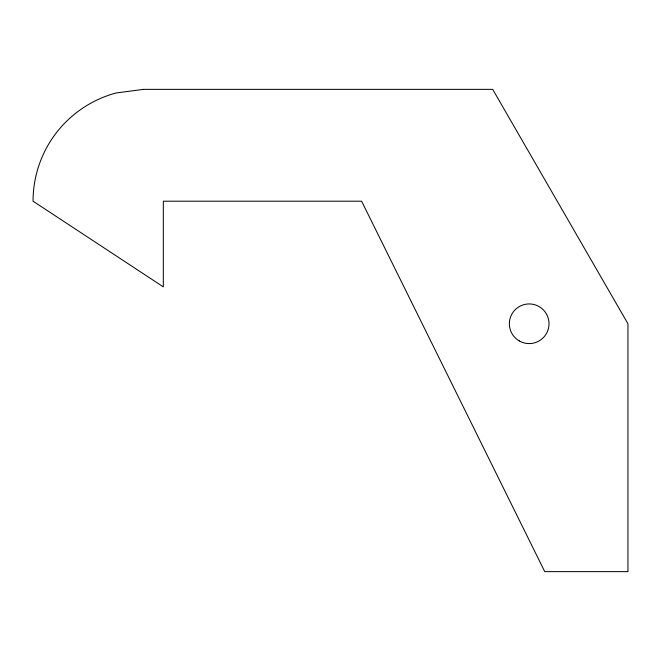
<?xml version="1.0" encoding="UTF-8"?>
<svg xmlns="http://www.w3.org/2000/svg" width="661" height="661" viewBox="0 0 661 661"><rect width="100%" height="100%" fill="white"/><g stroke="black" fill="none" stroke-linecap="round" stroke-linejoin="round"><path stroke-width="0.99" d="M143.561 89.367L116.088 92.978A112.04 112.04 0 0 0 33.05 201.2L163.325 286.874L163.325 201.2L361.625 201.2L544.747 571.633L627.95 571.633L627.95 323.758L492.709 89.367L143.561 89.367M519.273 340.936A19.83 19.83 0 0 0 549.018 323.758A19.83 19.83 0 0 0 519.273 306.588A19.83 19.83 0 0 0 519.273 340.936"/></g></svg>
